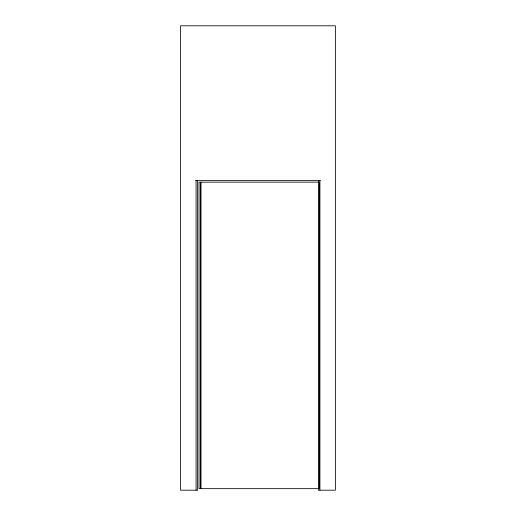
<?xml version="1.0" encoding="UTF-8"?>
<svg xmlns="http://www.w3.org/2000/svg" width="516" height="516" viewBox="0 0 516 516"><rect width="100%" height="100%" fill="white"/><g stroke="black" fill="none" stroke-linecap="round" stroke-linejoin="round"><path stroke-width="0.77" d="M195.532 180.6L320.468 180.6M319.92 180.6L319.92 490.2M318.746 182.148L318.746 488.652M318.372 180.6L318.372 182.213M318.372 488.588L318.372 490.2L335.4 490.2L335.4 25.8L180.6 25.8L180.6 490.2L197.628 490.2L197.628 180.6M201.021 182.148L201.021 488.652M200.621 182.148L200.621 488.652M196.08 180.6L196.08 490.2M319.146 182.148L199.015 182.148L199.015 488.652L319.146 488.652L319.146 182.148"/></g></svg>
